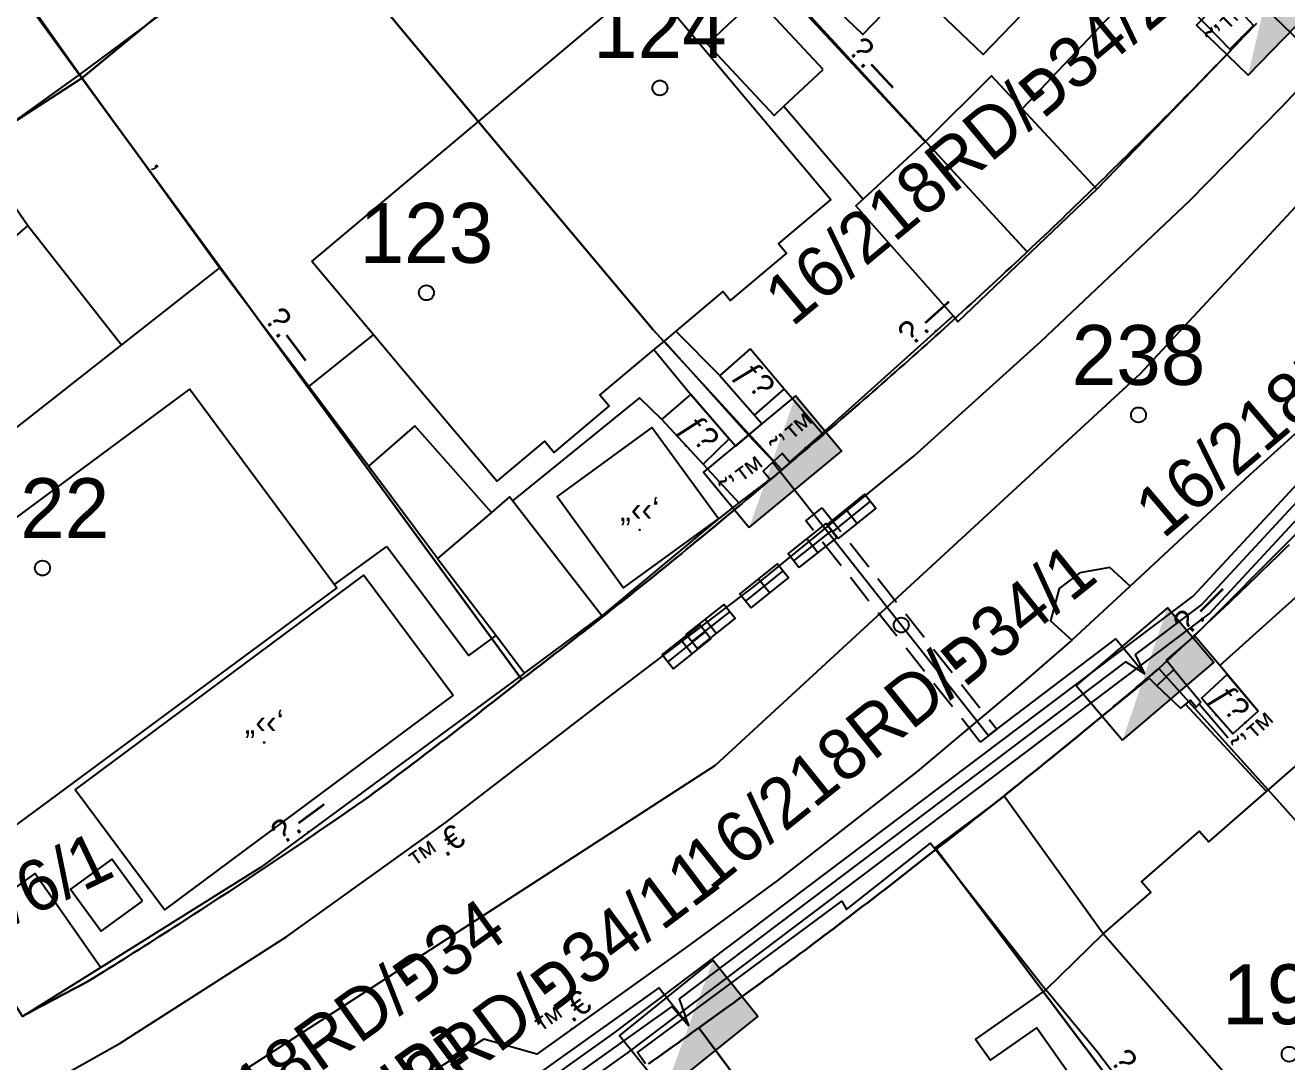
# Model space of a CAD drawing. Header units: metres. Extents: x 218299 to 220222, y 572714 to 574340.
# Drawn here: x 218957.87 to 218999.98, y 573447.91 to 573482.52 of the extents above; entities that cross this region are included whole.
import ezdxf
from ezdxf.enums import TextEntityAlignment as Align

# ---------------------------------------------------------------- set-up
doc = ezdxf.new("R2010")
doc.units = ezdxf.units.M
doc.header["$MEASUREMENT"] = 0
doc.linetypes.add('DASH15', pattern=[1.5, 1, -0.5])
for name, color, linetype in [('1602', 44, 'Continuous'), ('1603', 44, 'Continuous'), ('6091', 102, 'CABLEUNDEXIST03'), ('6151', 102, 'CABLEUNDEXIST03'), ('6261', 7, 'Continuous'), ('6701', 7, 'DASH15'), ('6910', 102, 'Continuous'), ('6916', 7, 'Continuous'), ('A_POINTS', 2, 'Continuous'), ('M2200', 253, 'Continuous'), ('M2207', 253, 'Continuous'), ('M2401', 7, 'Continuous'), ('M2404', 7, 'Continuous'), ('M2407', 253, 'Continuous'), ('M2408', 253, 'Continuous'), ('M2412', 253, 'Continuous'), ('M2420', 253, 'Continuous'), ('M2601', 253, 'Continuous'), ('M2602', 253, 'Continuous'), ('M2605', 253, 'Continuous'), ('M2612', 253, 'Continuous'), ('M4903', 253, 'Continuous')]:
    doc.layers.add(name, color=color, linetype=linetype)
doc.styles.add('HEBTXT', font='HEBTXT')
doc.styles.add('MAVAT_HEBTXT', font='HEBTXT')
doc.linetypes.add('CABLEUNDEXIST03', pattern='A,3.5,[222,elecad.shx,S=0.01,R=0,X=0,Y=0],1.5', length=5)

# ---------------------------------------------------------------- blocks, each defined once
blk = doc.blocks.new('6261')
blk.add_lwpolyline([(-2, -1.2), (2, -1.2), (2, 1.2), (-2, 1.2)], close=True)
at = {"color": 0}
blk.add_solid([(2, 1.2), (-2, -1.2), (2, -1.2)], dxfattribs=at)
at = {"color": 0, "style": 'HEBTXT'}
blk.add_attdef('PIL_NAME', (2.689, 2.418), '', height=1.7, dxfattribs=at)
at = {"style": 'HEBTXT'}
blk.add_attdef('CAMUT_MONIM', (2.489, 0.218), '', height=1.7, dxfattribs=at)
at = {"color": 0, "style": 'HEBTXT', "flags": 1}
for tag, p in [('TYPE', (2.585, -1.773)), ('MAP_TYPE', (2.689, -3.782))]:
    blk.add_attdef(tag, p, '', height=1.7, dxfattribs=at)
blk = doc.blocks.new('6910')
at = {"layer": 'A_POINTS'}
blk.add_circle((0, 0), 0.25, dxfattribs=at)
at = {"color": 0, "style": 'HEBTXT', "flags": 1}
blk.add_attdef('CODE', (-2.918, 6.399), '', height=1.7, dxfattribs=at)
at = {"color": 0, "style": 'HEBTXT'}
for tag, p in [('PATH', (0.169, 4.708)), ('HTCH', (0.169, 2.708))]:
    blk.add_attdef(tag, text='', height=1.7, dxfattribs=at).set_placement(p, align=Align.MIDDLE_CENTER)
blk = doc.blocks.new('6916')
at = {"layer": 'A_POINTS'}
blk.add_circle((0, 0), 0.25, dxfattribs=at)
at = {"color": 0, "style": 'HEBTXT'}
for tag, p in [('HTCH', (0.006, 3.527)), ('PIPE', (0.049, 1.33))]:
    blk.add_attdef(tag, text='', height=1.7, dxfattribs=at).set_placement(p, align=Align.MIDDLE_CENTER)
blk = doc.blocks.new('1603')
at = {"layer": 'A_POINTS'}
blk.add_circle((0, 0), 0.25, dxfattribs=at)
at = {"color": 0, "style": 'HEBTXT'}
blk.add_attdef('PARCEL_NUM', text='', height=2, dxfattribs=at).set_placement((0, 1), align=Align.CENTER)
at = {"color": 0, "style": 'HEBTXT', "flags": 1}
blk.add_attdef('LOT_NUM', text='', height=2, dxfattribs=at).set_placement((0, -2.5), align=Align.CENTER)
blk = doc.blocks.new('M2404')
blk.add_circle((0, 0), 0.025)
at = {"style": 'MAVAT_HEBTXT'}
blk.add_attdef('NAME', text='', height=0.8, dxfattribs=at).set_placement((0, 1.592), align=Align.MIDDLE)
blk = doc.blocks.new('M2601')
blk.add_circle((0, 0), 0.025)
at = {"style": 'MAVAT_HEBTXT'}
blk.add_attdef('NAME', text='', height=0.8, dxfattribs=at).set_placement((0, 1.592), align=Align.MIDDLE)
blk = doc.blocks.new('M2605')
blk.add_circle((0, 0), 0.025)
at = {"style": 'MAVAT_HEBTXT'}
blk.add_attdef('NAME', text='', height=0.8, dxfattribs=at).set_placement((0, 1.592), align=Align.MIDDLE)
blk = doc.blocks.new('M2612')
blk.add_circle((0, 0), 0.025)
at = {"style": 'MAVAT_HEBTXT'}
blk.add_attdef('NAME', text='', height=0.8, dxfattribs=at).set_placement((0, 1.592), align=Align.MIDDLE)
blk = doc.blocks.new('M2207')
blk.add_circle((0, 0), 0.025)
at = {"style": 'MAVAT_HEBTXT'}
blk.add_attdef('NAME', text='', height=0.8, dxfattribs=at).set_placement((0, 1.592), align=Align.MIDDLE)
blk = doc.blocks.new('M2412')
blk.add_circle((0, 0), 0.025)
at = {"style": 'MAVAT_HEBTXT'}
blk.add_attdef('NAME', text='', height=0.8, dxfattribs=at).set_placement((0, 1.592), align=Align.MIDDLE)
blk = doc.blocks.new('M4903')
blk.add_lwpolyline([(-1.602, -0.586), (1.602, -0.586), (1.602, 0.625), (-1.602, 0.625)], close=True)
for points in [[(-1.57, 0), (1.57, 0)], [(0, 0.625), (0, -0.586)]]:
    blk.add_lwpolyline(points)
at = {"style": 'MAVAT_HEBTXT', "flags": 1}
for tag, p in [('MARK', (0, 1.875)), ('IL', (0, -6.973))]:
    blk.add_attdef(tag, text='', height=0.8, dxfattribs=at).set_placement(p, align=Align.MIDDLE)
at = {"style": 'MAVAT_HEBTXT'}
for tag, p in [('HEIGHT', (0, -1.837)), ('NAME', (0, -4.405))]:
    blk.add_attdef(tag, text='', height=0.8, dxfattribs=at).set_placement(p, align=Align.MIDDLE)
blk = doc.blocks.new('111')
at = {"layer": 'M2200'}
for points in [[(218982.95, 573488.136, 574.08), (218987.9, 573493.309, 574.08), (218993.024, 573498.665, 574.08), (218999.936, 573492.052, 574.2), (218998.395, 573490.44, 573.96), (218998.711, 573490.138, 573.96), (218997.081, 573488.435, 573.96), (218996.778, 573488.725, 573.96), (218994.983, 573486.848, 573.96), (218993.137, 573484.919, 573.96), (218993.438, 573484.631, 573.96), (218991.732, 573482.848, 573.96), (218991.402, 573483.163, 573.96), (218989.851, 573481.542, 573.96), (218987.42, 573483.869, 575.28), (218985.832, 573482.209, 573.48), (218981.641, 573486.236, 573.36), (218983.307, 573487.794, 574.2)], [(218967.436, 573474.634, 572.4), (218978.079, 573483.584, 572.4), (218978.605, 573484.027, 572.4), (218984.767, 573476.7, 572.4), (218983.018, 573475.23, 572.4), (218983.287, 573474.91, 572.4), (218981.404, 573473.327, 572.4), (218981.153, 573473.626, 572.4), (218979.589, 573472.31, 572.4), (218979.193, 573471.977, 572.4), (218978.85, 573471.689, 572.4), (218977.054, 573470.179, 572.4), (218977.362, 573469.813, 572.4), (218975.512, 573468.258, 572.4), (218975.199, 573468.631, 572.4), (218973.609, 573467.293, 572.4), (218970.522, 573470.964, 572.4), (218969.494, 573472.186, 572.4), (218967.436, 573474.634, 572.4)], [(218951.072, 573461.279, 571.68), (218963.367, 573470.369, 571.68), (218968.19, 573463.846, 571.68), (218968.273, 573463.734, 571.68), (218968.273, 573463.734, 571.68), (218957.128, 573455.494, 571.68), (218954.69, 573458.792, 571.68), (218953.54, 573457.941, 571.68), (218953.54, 573457.941, 571.68), (218951.072, 573461.279, 571.68)], [(219005.712, 573449.753, 573.12), (219000.18, 573444.929, 572.64), (218993.859, 573452.178, 572.4), (218993.859, 573452.178, 572.4), (218995.444, 573453.56, 572.64), (218995.13, 573453.92, 572.64), (218997.068, 573455.61, 572.64), (218997.38, 573455.253, 572.64), (218999.302, 573456.929, 572.64), (219001.224, 573458.605, 572.64), (219000.852, 573459.032, 572.64), (219002.75, 573460.687, 572.64), (219003.088, 573460.298, 572.64), (219004.873, 573461.854, 572.64), (219010.842, 573455.009, 572.88), (219010.622, 573454.817, 573.12), (219014.342, 573450.552, 573.12), (219009.057, 573445.944, 573.12), (219009.044, 573445.932, 573.12)]]:
    blk.add_polyline3d(points, close=True, dxfattribs=at)
blk.add_polyline3d([(218978.576, 573447.842, 571.235), (218978.312, 573448.222, 571.2), (218985.133, 573453.267, 571.2), (218985.29, 573452.993, 571.2), (218988.088, 573455.212, 571.2), (218988.22, 573455.044, 571.208), (218991.942, 573450.315, 571.44), (218991.942, 573450.315, 571.44), (218989.597, 573448.669, 571.68), (218990.095, 573447.959, 571.92), (218991.644, 573449.046, 571.68), (218996.105, 573442.712, 571.44)], dxfattribs=at)
at = {"layer": 'M2207'}
for points in [[(218984.511, 573481.043, 572.16), (218982.289, 573483.428, 572.16), (218981.327, 573482.531, 572.16), (218980.644, 573481.895, 572.16), (218982.866, 573479.51, 572.16), (218983.197, 573479.818, 572.16), (218984.511, 573481.043, 572.16)], [(218978.788, 573469.092, 571.68), (218975.621, 573466.789, 571.68), (218977.843, 573463.733, 571.44), (218981.01, 573466.036, 571.44), (218981.01, 573466.036, 571.44), (218981.01, 573466.036, 571.44), (218978.788, 573469.092, 571.68)], [(218972.151, 573460.147, 571.44), (218962.515, 573452.985, 571.2), (218959.537, 573456.992, 571.2), (218969.173, 573464.154, 571.44), (218972.151, 573460.147, 571.44)], [(218961.778, 573453.27, 570.24), (218960.761, 573454.67, 570.24), (218959.383, 573453.669, 570.24), (218960.4, 573452.269, 570.24), (218961.778, 573453.27, 570.24)]]:
    blk.add_polyline3d(points, close=True, dxfattribs=at)
at = {"layer": 'M2401'}
for points in [[(219016.23, 573485.923, 571.294), (219012.803, 573481.797, 570.814), (219008.832, 573477.534, 570.574), (219006.563, 573475.153, 570.334), (219004.337, 573472.868, 570.094), (219001.628, 573470.113, 569.701), (218998.755, 573467.508, 569.494), (218994.755, 573463.79, 569.254), (218994.077, 573464.413, 569.215), (218993.074, 573464.235, 569.215), (218992.382, 573463.709, 569.21), (218992.093, 573462.634, 569.108), (218992.807, 573461.986, 569.108), (218991.208, 573460.596, 568.894), (218987.639, 573457.607, 568.414), (218982.977, 573453.96, 567.934), (218979.944, 573451.741, 567.454), (218974.942, 573448.167, 567.454), (218973.175, 573448.663, 567.454), (218969.119, 573446.08, 567.334)], [(218955.66, 573445.512, 567.214), (218961.036, 573448.525, 567.094), (218966.605, 573452.092, 567.214), (218971.921, 573455.908, 567.454), (218977.235, 573460.012, 567.814), (218982.218, 573463.794, 568.054), (218987.541, 573468.146, 568.774), (218991.778, 573471.962, 569.134), (218996.745, 573476.675, 569.614), (218999.794, 573479.775, 569.854), (219004.282, 573484.541, 570.454)]]:
    blk.add_polyline3d(points, dxfattribs=at)
at = {"layer": 'M2404'}
for points in [[(219016.23, 573485.923, 571.294), (219012.803, 573481.797, 570.814), (219008.832, 573477.534, 570.574), (219006.563, 573475.153, 570.334), (219004.337, 573472.868, 570.094), (219001.628, 573470.113, 569.701), (218998.755, 573467.508, 569.494), (218994.755, 573463.79, 569.254), (218994.077, 573464.413, 569.215), (218993.074, 573464.235, 569.215), (218992.382, 573463.709, 569.21), (218992.093, 573462.634, 569.108), (218992.807, 573461.986, 569.108), (218991.208, 573460.596, 568.894), (218987.639, 573457.607, 568.414), (218982.977, 573453.96, 567.934), (218979.944, 573451.741, 567.454), (218974.942, 573448.167, 567.454), (218973.175, 573448.663, 567.454), (218969.119, 573446.08, 567.334)], [(218955.66, 573445.512, 567.214), (218961.036, 573448.525, 567.094), (218966.605, 573452.092, 567.214), (218971.921, 573455.908, 567.454), (218977.235, 573460.012, 567.814), (218982.218, 573463.794, 568.054), (218987.541, 573468.146, 568.774), (218991.778, 573471.962, 569.134), (218996.745, 573476.675, 569.614), (218999.794, 573479.775, 569.854), (219004.282, 573484.541, 570.454)]]:
    blk.add_polyline3d(points, dxfattribs=at)
at = {"layer": 'M2407'}
for points in [[(218995.518, 573484.357, 571.38), (218991.146, 573479.736, 571.38)], [(218983.197, 573479.818, 569.805), (218985.841, 573476.715, 569.88)], [(218957.959, 573475.838, 569.76), (218961.085, 573471.852, 569.76)], [(218967.331, 573470.455, 569.73), (218969.494, 573472.186, 569.73)], [(218981.06, 573470.822, 569.58), (218979.589, 573472.31, 569.76)], [(218978.85, 573471.689, 569.805), (218980.093, 573470.192, 569.43)], [(218979.117, 573469.356, 569.73), (218978.371, 573470.085, 569.82), (218974.135, 573466.645, 569.73)], [(218973.431, 573466.252, 569.73), (218970.871, 573469.148, 569.82), (218969.326, 573467.793, 569.73)], [(218969.937, 573465.111, 568.5), (218972.682, 573461.476, 568.5), (218973.586, 573462.142, 568.5)], [(218997.749, 573461.137, 570.03), (219001.489, 573464.505, 570.03)], [(218955.855, 573452.489, 568.5), (218958.198, 573454.195, 568.5), (218960.394, 573451.062, 568.5)]]:
    blk.add_polyline3d(points, dxfattribs=at)
at = {"layer": 'M2408'}
for points in [[(218993.64, 573477.048, 569.355), (218989.003, 573472.613, 569.175), (218988.841, 573472.823, 569.175)], [(218994.755, 573463.79, 569.254), (218992.807, 573461.986, 569.108)], [(218974.54, 573460.886, 567.735), (218977.112, 573462.795, 567.735)], [(218996.907, 573462.129, 569.37), (218995.956, 573461.325, 569.19)], [(218990.548, 573456.778, 568.65), (218988.22, 573455.044, 568.47)]]:
    blk.add_polyline3d(points, dxfattribs=at)
at = {"layer": 'M2412'}
for points in [[(218982.073, 573471.711, 569.58), (218981.06, 573470.822, 569.58), (218981.06, 573470.822, 569.58), (218982.219, 573469.502, 568.68), (218982.219, 573469.502, 568.68), (218983.206, 573470.375, 568.68)], [(218979.117, 573469.356, 569.43), (218980.093, 573470.192, 569.43), (218980.093, 573470.192, 569.43), (218981.373, 573468.711, 568.68), (218981.373, 573468.711, 568.68), (218980.497, 573467.863, 568.68)], [(218999.027, 573459.615, 570.03), (218998.181, 573458.856, 570.03), (218998.181, 573458.856, 570.03), (218997.136, 573460.051, 569.355), (218997.999, 573460.842, 569.355)]]:
    blk.add_polyline3d(points, close=True, dxfattribs=at)
at = {"layer": 'M2420', "linetype": 'Continuous', "lineweight": -3}
blk.add_lwpolyline([(218778.789, 573430.643), (218823.5, 573420), (218850.7, 573416.62), (218872.91, 573416.69), (218902.91, 573421.31), (218924.8, 573428), (218952.3, 573439.38), (218956.3, 573441.88), (218980.91, 573457.81), (218995.09, 573470.88), (219024.2, 573502.19), (219042.09, 573537.19), (219043.91, 573540.62), (219049.7, 573557.12), (219054.59, 573574.81), (219057.41, 573589.69), (219057.5, 573620.62), (219058, 573628.19), (219058.7, 573640.38), (219046.5, 573689.62), (219028.09, 573726.31)], dxfattribs=at)
at = {"layer": 'M2601'}
for points in [[(218964.358, 573474.421, 571.23), (218959.682, 573480.872, 571.23)], [(218979.193, 573471.977, 570.705), (218982.01, 573468.837, 570.33), (218982.849, 573467.955, 570.33)], [(218968.19, 573463.846, 570.93), (218969.937, 573465.111, 570.93), (218969.937, 573465.111, 570.93), (218969.937, 573465.111, 570.93)], [(218999.302, 573456.929, 571.83), (218996.597, 573459.85, 571.38)]]:
    blk.add_polyline3d(points, dxfattribs=at)
at = {"layer": 'M2602'}
for points in [[(218999.562, 573483.152, 571.68), (218999.232, 573483.47, 571.68), (218998.612, 573482.857, 571.68), (218998.58, 573482.826, 571.68), (218998.873, 573482.51, 571.68)], [(218981.06, 573470.822, 570.105), (218982.219, 573469.502, 569.805), (218982.455, 573469.218, 569.805), (218982.01, 573468.837, 569.805), (218981.58, 573468.469, 569.805), (218981.373, 573468.711, 569.805), (218980.093, 573470.192, 570.03)], [(218983.378, 573467.932, 569.955), (218983.132, 573468.223, 569.955), (218982.849, 573467.955, 569.955), (218982.508, 573467.631, 569.955), (218982.737, 573467.36, 569.955)], [(218995.392, 573460.714, 570.255), (218995.65, 573460.462, 570.255), (218996.213, 573461.003, 570.255), (218995.956, 573461.325, 570.255), (218995.956, 573461.325, 570.255)], [(218996.213, 573461.003, 570.255), (218997.119, 573459.916, 570.255), (218997.06, 573459.857, 570.255), (218996.957, 573459.753, 570.255), (218996.763, 573459.984, 570.255), (218996.597, 573459.85, 570.255), (218996.597, 573459.85, 570.255), (218996.432, 573459.716, 570.255), (218995.65, 573460.462, 570.255)], [(218997.06, 573459.857, 570.255), (218998.026, 573458.722, 570.255)]]:
    blk.add_polyline3d(points, dxfattribs=at)
at = {"layer": 'M2605'}
for points in [[(218975.027, 573493.794, 573.48), (218975.027, 573493.794, 573.48), (218974.387, 573493.233, 573.48), (218968.346, 573487.926, 573.48), (218968.209, 573487.808, 573.476), (218962.788, 573483.182, 573.33), (218959.682, 573480.872, 573.33), (218959.682, 573480.872, 573.33), (218959.682, 573480.872, 573.33), (218956.305, 573485.641, 573.484), (218953.111, 573490.152, 573.63)], [(218995.498, 573484.378, 571.38), (218995.498, 573484.378, 571.38), (218995.518, 573484.357, 571.38), (218996.856, 573482.986, 571.38), (218998.083, 573481.729, 571.38), (218998.123, 573481.688, 571.38), (218993.64, 573477.048, 571.38), (218993.64, 573477.048, 571.38), (218991.146, 573479.736, 571.38), (218990.127, 573480.833, 571.38), (218987.916, 573478.634, 571.38), (218987.916, 573478.634, 571.38), (218979.136, 573488.065, 571.23), (218974.387, 573493.233, 571.53)], [(218959.682, 573480.872, 572.13), (218956.199, 573478.384, 572.13), (218956.199, 573478.384, 572.13), (218955.939, 573478.783, 572.143), (218953.103, 573483.12, 572.28), (218953.089, 573483.142, 572.28), (218953.03, 573483.231, 572.28), (218952.146, 573484.594, 572.28), (218951.455, 573485.659, 572.28), (218951.455, 573485.659, 572.28)], [(218956.199, 573478.384, 570.93), (218957.959, 573475.838, 570.93), (218957.959, 573475.838, 570.93), (218957.959, 573475.838, 570.93), (218954.673, 573472.989, 570.93), (218953.81, 573473.357, 570.93), (218953.81, 573473.357, 570.93), (218954.275, 573474.656, 570.93), (218954.298, 573474.722, 570.93), (218954.298, 573474.722, 570.93)], [(218987.916, 573478.634, 569.88), (218985.841, 573476.715, 569.88), (218985.597, 573476.489, 569.88), (218988.841, 573472.823, 569.73), (218988.841, 573472.823, 569.73), (218988.841, 573472.823, 569.73), (218984.469, 573468.886, 569.73), (218984.469, 573468.886, 569.73), (218983.206, 573470.375, 569.73), (218982.073, 573471.711, 569.73), (218982.073, 573471.711, 569.73)], [(218981.01, 573466.036, 569.73), (218977.112, 573462.795, 569.73), (218977.112, 573462.795, 569.73), (218974.135, 573466.645, 569.73), (218974.039, 573466.769, 569.73), (218973.431, 573466.252, 569.73), (218971.629, 573464.719, 569.73), (218971.629, 573464.719, 569.73), (218969.326, 573467.793, 569.73), (218967.331, 573470.455, 569.73), (218964.358, 573474.421, 569.73), (218964.358, 573474.421, 569.73), (218961.085, 573471.852, 569.82), (218953.484, 573465.884, 570.03), (218950.954, 573467.102, 570.03), (218950.954, 573467.102, 570.03), (218950.954, 573467.102, 570.03), (218951.035, 573467.269, 570.03), (218951.816, 573468.887, 570.03), (218951.954, 573469.173, 570.03), (218951.954, 573469.173, 570.03)], [(218979.117, 573469.356, 569.73), (218979.117, 573469.356, 569.73), (218980.497, 573467.863, 569.73), (218981.689, 573466.573, 569.73), (218981.689, 573466.573, 569.73), (218981.01, 573466.036, 569.73)], [(218999.027, 573459.615, 570.03), (218999.027, 573459.615, 570.03), (218997.985, 573460.859, 570.03), (218997.749, 573461.137, 570.03), (218996.907, 573462.129, 570.03), (218996.907, 573462.129, 570.03), (219000.353, 573465.594, 570.03)], [(218971.629, 573464.719, 568.53), (218973.085, 573462.803, 568.53), (218973.586, 573462.142, 568.53), (218974.54, 573460.886, 568.53), (218974.54, 573460.886, 568.53), (218965.72, 573454.398, 568.53), (218960.394, 573451.062, 568.429), (218957.775, 573449.421, 568.38), (218957.775, 573449.421, 568.38), (218956.61, 573451.321, 568.38), (218956.514, 573451.479, 568.38), (218956.514, 573451.479, 568.38)], [(219019.831, 573449.938, 569.73), (219014.042, 573444.445, 569.73), (219007.687, 573438.667, 569.73), (219003.56, 573435.308, 569.73), (219003.56, 573435.308, 569.73), (218994.977, 573446.506, 569.86), (218994.536, 573447.082, 569.867), (218993.649, 573448.239, 569.88), (218991.942, 573450.315, 569.88), (218993.859, 573452.178, 569.88), (218990.548, 573456.778, 569.88), (218990.548, 573456.778, 569.88), (218995.392, 573460.714, 569.88), (218995.392, 573460.714, 569.88)]]:
    blk.add_polyline3d(points, dxfattribs=at)
at = {"layer": 'M2612'}
for points in [[(218998.873, 573482.51, 571.68), (218998.083, 573481.729, 571.68)], [(218984.469, 573468.886, 570.03), (218983.378, 573467.932, 570.03), (218983.378, 573467.932, 570.03)], [(218982.737, 573467.36, 570.03), (218982.737, 573467.36, 570.03), (218981.689, 573466.573, 570.03)], [(218999.027, 573459.615, 571.155), (218998.181, 573458.856, 571.155)]]:
    blk.add_polyline3d(points, dxfattribs=at)
at = {"layer": 'M2207'}
ref = blk.add_blockref('M2207', (218978.382, 573465.671), dxfattribs=dict(at, xscale=0.5, yscale=0.5, zscale=0.5))
ref.add_attrib('NAME', '„‹‹‘', dxfattribs={"layer": '0', "height": 0.8, "style": 'MAVAT_HEBTXT'}).set_placement((218978.382, 573466.296), align=Align.MIDDLE)
ref = blk.add_blockref('M2207', (218965.844, 573458.57), dxfattribs=dict(at, xscale=0.5, yscale=0.5, zscale=0.5))
ref.add_attrib('NAME', '„‹‹‘', dxfattribs={"layer": '0', "height": 0.8, "style": 'MAVAT_HEBTXT'}).set_placement((218965.844, 573459.195), align=Align.MIDDLE)
at = {"layer": 'M2404'}
ref = blk.add_blockref('M2404', (218971.271, 573455.441), dxfattribs=dict(at, xscale=0.5, yscale=0.5, zscale=0.5))
ref.add_attrib('NAME', '™.€', dxfattribs={"layer": '0', "height": 0.8, "rotation": 35.5454, "style": 'MAVAT_HEBTXT'}).set_placement((218971.591, 573454.994), align=Align.MIDDLE)
ref = blk.add_blockref('M2404', (218976.126, 573449.013), dxfattribs=dict(at, xscale=0.5, yscale=0.5, zscale=0.5))
ref.add_attrib('NAME', '™.€', dxfattribs={"layer": '0', "height": 0.8, "rotation": 35.5454, "style": 'MAVAT_HEBTXT'}).set_placement((218975.806, 573449.461), align=Align.MIDDLE)
at = {"layer": 'M2412'}
ref = blk.add_blockref('M2412', (218982.209, 573469.513), dxfattribs=dict(at, xscale=0.5, yscale=0.5, zscale=0.5))
ref.add_attrib('NAME', 'ƒ\x8e', dxfattribs={"layer": '0', "height": 0.8, "rotation": 311.2749, "style": 'MAVAT_HEBTXT'}).set_placement((218982.183, 573470.636), align=Align.MIDDLE)
ref = blk.add_blockref('M2412', (218979.924, 573468.483), dxfattribs=dict(at, xscale=0.5, yscale=0.5, zscale=0.5))
ref.add_attrib('NAME', 'ƒ\x8e', dxfattribs={"layer": '0', "height": 0.8, "rotation": 312.7537, "style": 'MAVAT_HEBTXT'}).set_placement((218980.327, 573468.857), align=Align.MIDDLE)
ref = blk.add_blockref('M2412', (218997.631, 573459.485), dxfattribs=dict(at, xscale=0.5, yscale=0.5, zscale=0.5))
ref.add_attrib('NAME', 'ƒ\x8e', dxfattribs={"layer": '0', "height": 0.8, "rotation": 311.2027, "style": 'MAVAT_HEBTXT'}).set_placement((218998.045, 573459.847), align=Align.MIDDLE)
at = {"layer": 'M2601'}
ref = blk.add_blockref('M2601', (218962.02, 573477.647), dxfattribs=dict(at, xscale=0.5, yscale=0.5, zscale=0.5))
ref.add_attrib('NAME', '‚', dxfattribs={"layer": '0', "height": 0.8, "rotation": 305.9361, "style": 'MAVAT_HEBTXT'}).set_placement((218962.465, 573477.969), align=Align.MIDDLE)
at = {"layer": 'M2605'}
ref = blk.add_blockref('M2605', (218985.85, 573480.853), dxfattribs=dict(at, xscale=0.5, yscale=0.5, zscale=0.5))
ref.add_attrib('NAME', '\x9a.—', dxfattribs={"layer": '0', "height": 0.8, "rotation": 312.9544, "style": 'MAVAT_HEBTXT'}).set_placement((218986.252, 573481.228), align=Align.MIDDLE)
ref = blk.add_blockref('M2605', (218988.272, 573472.311), dxfattribs=dict(at, xscale=0.5, yscale=0.5, zscale=0.5))
ref.add_attrib('NAME', '\x9a.—', dxfattribs={"layer": '0', "height": 0.8, "rotation": 42.0048, "style": 'MAVAT_HEBTXT'}).set_placement((218987.903, 573472.719), align=Align.MIDDLE)
ref = blk.add_blockref('M2605', (218966.29, 573471.843), dxfattribs=dict(at, xscale=0.5, yscale=0.5, zscale=0.5))
ref.add_attrib('NAME', '\x9a.—', dxfattribs={"layer": '0', "height": 0.8, "rotation": 306.8505, "style": 'MAVAT_HEBTXT'}).set_placement((218966.731, 573472.173), align=Align.MIDDLE)
ref = blk.add_blockref('M2605', (218997.47, 573462.696), dxfattribs=dict(at, xscale=0.5, yscale=0.5, zscale=0.5))
ref.add_attrib('NAME', '\x9a.—', dxfattribs={"layer": '0', "height": 0.8, "rotation": 45.155, "style": 'MAVAT_HEBTXT'}).set_placement((218997.08, 573463.084), align=Align.MIDDLE)
ref = blk.add_blockref('M2605', (218967.32, 573455.575), dxfattribs=dict(at, xscale=0.5, yscale=0.5, zscale=0.5))
ref.add_attrib('NAME', '\x9a.—', dxfattribs={"layer": '0', "height": 0.8, "rotation": 36.3389, "style": 'MAVAT_HEBTXT'}).set_placement((218966.994, 573456.018), align=Align.MIDDLE)
ref = blk.add_blockref('M2605', (218994.536, 573447.082), dxfattribs=dict(at, xscale=0.5, yscale=0.5, zscale=0.5))
ref.add_attrib('NAME', '\x9a.—', dxfattribs={"layer": '0', "height": 0.8, "rotation": 307.4694, "style": 'MAVAT_HEBTXT'}).set_placement((218994.972, 573447.416), align=Align.MIDDLE)
at = {"layer": 'M2612'}
ref = blk.add_blockref('M2612', (218998.478, 573482.12), dxfattribs=dict(at, xscale=0.5, yscale=0.5, zscale=0.5))
ref.add_attrib('NAME', '˜’™', dxfattribs={"layer": '0', "height": 0.8, "rotation": 44.691, "style": 'MAVAT_HEBTXT'}).set_placement((218998.091, 573482.511), align=Align.MIDDLE)
ref = blk.add_blockref('M2612', (218983.923, 573468.409), dxfattribs=dict(at, xscale=0.5, yscale=0.5, zscale=0.5))
ref.add_attrib('NAME', '˜’™', dxfattribs={"layer": '0', "height": 0.8, "rotation": 41.1494, "style": 'MAVAT_HEBTXT'}).set_placement((218983.561, 573468.823), align=Align.MIDDLE)
ref = blk.add_blockref('M2612', (218982.213, 573466.967), dxfattribs=dict(at, xscale=0.5, yscale=0.5, zscale=0.5))
ref.add_attrib('NAME', '˜’™', dxfattribs={"layer": '0', "height": 0.8, "rotation": 36.8973, "style": 'MAVAT_HEBTXT'}).set_placement((218981.883, 573467.407), align=Align.MIDDLE)
ref = blk.add_blockref('M2612', (218998.604, 573459.236), dxfattribs=dict(at, xscale=0.5, yscale=0.5, zscale=0.5))
ref.add_attrib('NAME', '˜’™', dxfattribs={"layer": '0', "height": 0.8, "rotation": 41.8926, "style": 'MAVAT_HEBTXT'}).set_placement((218998.972, 573458.826), align=Align.MIDDLE)
at = {"layer": 'M4903'}
for p, xscale, yscale, zscale, rotation in [((218985.454, 573466.114, 568.38), 0.5, 0.5, 0.5, 38.94449430278898), ((218984.156, 573465.137, 568.2), 0.4999999999999998, 0.4999999999999998, 0.4999999999999998, 38.24706962175303), ((218982.544, 573463.797, 568.11), 0.5, 0.5, 0.5, 38.71290180870857), ((218980.759, 573462.439, 568.02), 0.5, 0.5, 0.5, 38.34926039335054), ((218979.952, 573461.762, 567.93), 0.4999999999999998, 0.4999999999999998, 0.4999999999999998, 38.5225710181524)]:
    blk.add_blockref('M4903', p, dxfattribs=dict(at, xscale=xscale, yscale=yscale, zscale=zscale, rotation=rotation))

msp = doc.modelspace()

# ---------------------------------------------------------------- linework, layer by layer
at = {"layer": '1602'}
for points in [[(218944.96, 573501.11), (218959.76, 573480.75), (218943.388, 573470.151), (218940.73, 573468.76), (218936.27, 573466.43), (218925, 573488.63)], [(218966.89, 573486.64), (218959.76, 573480.75), (218944.96, 573501.11)], [(218974.48, 573493.27), (218991.32, 573474.96), (218991.058, 573474.7141), (218990.912, 573474.5775), (218990.7658, 573474.441), (218990.6195, 573474.3046), (218990.4731, 573474.1684), (218990.3265, 573474.0323), (218990.1798, 573473.8964), (218990.0329, 573473.7607), (218989.8859, 573473.6251), (218989.7388, 573473.4896), (218989.5915, 573473.3543), (218989.4441, 573473.2191), (218989.2965, 573473.0841), (218989.1488, 573472.9493), (218989.001, 573472.8145), (218988.853, 573472.68), (218988.7049, 573472.5456), (218988.5567, 573472.4113), (218988.4083, 573472.2772), (218988.2598, 573472.1433), (218988.1111, 573472.0095), (218987.9623, 573471.8758), (218987.8134, 573471.7423), (218987.6643, 573471.609), (218987.5152, 573471.4758), (218987.3658, 573471.3427), (218987.2164, 573471.2099), (218987.0667, 573471.0771), (218986.917, 573470.9445), (218986.7671, 573470.8121), (218986.6171, 573470.6798), (218986.467, 573470.5477), (218986.3167, 573470.4157), (218986.1663, 573470.2839), (218986.0157, 573470.1523), (218985.8651, 573470.0207), (218985.7142, 573469.8894), (218985.5633, 573469.7582), (218985.4122, 573469.6271), (218985.261, 573469.4962), (218985.1096, 573469.3655), (218984.9582, 573469.2349), (218984.8065, 573469.1045), (218984.6548, 573468.9742), (218984.5029, 573468.8441), (218984.3509, 573468.7141), (218984.1987, 573468.5843), (218984.0465, 573468.4547), (218983.894, 573468.3252), (218983.7415, 573468.1958), (218983.5888, 573468.0666), (218983.436, 573467.9376), (218983.2831, 573467.8087), (218983.13, 573467.68), (218978.83, 573472.35), (218973.3, 573478.94), (218966.89, 573486.64)], [(218998.9691, 573482.5824), (218998.8313, 573482.4375), (218998.6934, 573482.2927), (218998.5553, 573482.148), (218998.417, 573482.0035), (218998.2786, 573481.8591), (218998.1401, 573481.7148), (218998.0014, 573481.5707), (218997.8626, 573481.4268), (218997.7236, 573481.2829), (218997.5845, 573481.1393), (218997.4452, 573480.9957), (218997.3058, 573480.8523), (218997.1662, 573480.7091), (218997.0265, 573480.566), (218996.8867, 573480.423), (218996.7467, 573480.2802), (218996.6065, 573480.1375), (218996.4662, 573479.9949), (218996.3258, 573479.8525), (218996.1852, 573479.7103), (218996.0445, 573479.5682), (218995.9036, 573479.4262), (218995.7626, 573479.2844), (218995.6214, 573479.1427), (218995.4801, 573479.0012), (218995.3387, 573478.8598), (218995.1971, 573478.7185), (218995.0553, 573478.5774), (218994.9134, 573478.4365), (218994.7714, 573478.2957), (218994.6292, 573478.155), (218994.4869, 573478.0145), (218994.3445, 573477.8741), (218994.2019, 573477.7339), (218994.0591, 573477.5938), (218993.9162, 573477.4538), (218993.7732, 573477.314), (218993.63, 573477.1744), (218993.4867, 573477.0349), (218993.3433, 573476.8955), (218993.1997, 573476.7563), (218993.0559, 573476.6173), (218992.912, 573476.4784), (218992.768, 573476.3396), (218992.6238, 573476.201), (218992.4795, 573476.0625), (218992.3351, 573475.9242), (218992.1905, 573475.786), (218992.0458, 573475.6479), (218991.9009, 573475.5101), (218991.7559, 573475.3723), (218991.6107, 573475.2347), (218991.4654, 573475.0973), (218991.32, 573474.96), (218974.48, 573493.27)], [(218957.8277, 573449.4667), (218958.005, 573449.5592), (218958.1822, 573449.6519), (218958.3594, 573449.7448), (218958.5364, 573449.8378), (218958.7133, 573449.9311), (218958.8902, 573450.0245), (218959.0669, 573450.1181), (218959.2436, 573450.2119), (218959.4201, 573450.3058), (218959.5966, 573450.4), (218959.7729, 573450.4943), (218959.97, 573450.6), (218960.1401, 573450.7052), (218960.3101, 573450.8105), (218960.48, 573450.916), (218960.6498, 573451.0217), (218960.8195, 573451.1276), (218960.9891, 573451.2336), (218961.1586, 573451.3398), (218961.3279, 573451.4462), (218961.4972, 573451.5527), (218961.6663, 573451.6595), (218961.8354, 573451.7664), (218962.0043, 573451.8734), (218962.1731, 573451.9807), (218962.3418, 573452.0881), (218962.5104, 573452.1957), (218962.6789, 573452.3034), (218962.8473, 573452.4114), (218963.0155, 573452.5195), (218963.1837, 573452.6277), (218963.3517, 573452.7362), (218963.5197, 573452.8448), (218963.6875, 573452.9536), (218963.8552, 573453.0625), (218964.0228, 573453.1717), (218964.1903, 573453.281), (218964.3577, 573453.3904), (218964.525, 573453.5001), (218964.6921, 573453.6099), (218964.8592, 573453.7199), (218965.0261, 573453.83), (218965.1929, 573453.9403), (218965.3596, 573454.0508), (218965.5262, 573454.1615), (218965.6927, 573454.2723), (218965.8591, 573454.3833), (218966.0253, 573454.4945), (218966.1915, 573454.6059), (218966.3575, 573454.7174), (218966.5234, 573454.8291), (218966.6892, 573454.9409), (218966.8549, 573455.0529), (218967.0205, 573455.1651), (218967.1859, 573455.2775), (218967.3513, 573455.39), (218967.5165, 573455.5027), (218967.6816, 573455.6156), (218967.8466, 573455.7286), (218968.0115, 573455.8418), (218968.1762, 573455.9552), (218968.3409, 573456.0687), (218968.5054, 573456.1824), (218968.6698, 573456.2963), (218968.8341, 573456.4103), (218968.9983, 573456.5245), (218969.1624, 573456.6389), (218969.35, 573456.77), (218969.5105, 573456.8893), (218969.6709, 573457.0088), (218969.8312, 573457.1284), (218969.9913, 573457.2482), (218970.1514, 573457.3682), (218970.3113, 573457.4883), (218970.4711, 573457.6086), (218970.6307, 573457.729), (218970.7903, 573457.8496), (218970.9497, 573457.9704), (218971.109, 573458.0913), (218971.2681, 573458.2124), (218971.4272, 573458.3337), (218971.5861, 573458.4551), (218971.7449, 573458.5767), (218971.9036, 573458.6985), (218972.0621, 573458.8204), (218972.2206, 573458.9424), (218972.3789, 573459.0647), (218972.537, 573459.1871), (218972.6951, 573459.3096), (218972.853, 573459.4323), (218973.0108, 573459.5552), (218973.1685, 573459.6783), (218973.326, 573459.8015), (218973.4835, 573459.9248), (218973.6408, 573460.0483), (218973.7979, 573460.172), (218973.955, 573460.2959), (218974.1119, 573460.4199), (218974.2687, 573460.544), (218974.44, 573460.68), (218974.5992, 573460.8011), (218974.7583, 573460.9223), (218974.9172, 573461.0437), (218975.0761, 573461.1652), (218975.2348, 573461.2869), (218975.3933, 573461.4088), (218975.5518, 573461.5308), (218975.7101, 573461.653), (218975.8683, 573461.7754), (218976.0264, 573461.8979), (218976.1844, 573462.0206), (218976.3422, 573462.1434), (218976.4999, 573462.2664), (218976.6575, 573462.3896), (218976.8149, 573462.5129), (218976.9723, 573462.6364), (218977.1295, 573462.76), (218977.2865, 573462.8838), (218977.4435, 573463.0078), (218977.6003, 573463.1319), (218977.757, 573463.2562), (218977.9136, 573463.3806), (218978.07, 573463.5052), (218978.2263, 573463.63), (218978.3825, 573463.7549), (218978.5386, 573463.88), (218978.6945, 573464.0052), (218978.8503, 573464.1306), (218979.006, 573464.2562), (218979.1616, 573464.3819), (218979.317, 573464.5078), (218979.4723, 573464.6338), (218979.6274, 573464.76), (218979.7825, 573464.8864), (218979.9374, 573465.0129), (218980.0921, 573465.1395), (218980.2468, 573465.2664), (218980.4013, 573465.3933), (218980.5557, 573465.5205), (218980.7099, 573465.6478), (218980.8641, 573465.7752), (218981.0181, 573465.9028), (218981.1719, 573466.0306), (218981.3257, 573466.1585), (218981.4793, 573466.2866), (218981.6328, 573466.4149), (218981.7861, 573466.5433), (218981.9393, 573466.6718), (218982.0924, 573466.8005), (218982.2453, 573466.9294), (218982.3982, 573467.0584), (218982.5509, 573467.1876), (218982.7034, 573467.3169), (218982.8558, 573467.4464), (218983.13, 573467.68), (218983.2831, 573467.8087), (218983.436, 573467.9376), (218983.5888, 573468.0666), (218983.7415, 573468.1958), (218983.894, 573468.3252), (218984.0465, 573468.4547), (218984.1987, 573468.5843), (218984.3509, 573468.7141), (218984.5029, 573468.8441), (218984.6548, 573468.9742), (218984.8065, 573469.1045), (218984.9582, 573469.2349), (218985.1096, 573469.3655), (218985.261, 573469.4962), (218985.4122, 573469.6271), (218985.5633, 573469.7582), (218985.7142, 573469.8894), (218985.8651, 573470.0207), (218986.0157, 573470.1523), (218986.1663, 573470.2839), (218986.3167, 573470.4157), (218986.467, 573470.5477), (218986.6171, 573470.6798), (218986.7671, 573470.8121), (218986.917, 573470.9445), (218987.0667, 573471.0771), (218987.2164, 573471.2099), (218987.3658, 573471.3427), (218987.5152, 573471.4758), (218987.6643, 573471.609), (218987.8134, 573471.7423), (218987.9623, 573471.8758), (218988.1111, 573472.0095), (218988.2598, 573472.1433), (218988.4083, 573472.2772), (218988.5567, 573472.4113), (218988.7049, 573472.5456), (218988.853, 573472.68), (218989.001, 573472.8145), (218989.1488, 573472.9493), (218989.2965, 573473.0841), (218989.4441, 573473.2191), (218989.5915, 573473.3543), (218989.7388, 573473.4896), (218989.8859, 573473.6251), (218990.0329, 573473.7607), (218990.1798, 573473.8964), (218990.3265, 573474.0323), (218990.4731, 573474.1684), (218990.6195, 573474.3046), (218990.7658, 573474.441), (218990.912, 573474.5775), (218991.058, 573474.7141), (218991.32, 573474.96), (218991.4654, 573475.0973), (218991.6107, 573475.2347), (218991.7559, 573475.3723), (218991.9009, 573475.5101), (218992.0458, 573475.6479), (218992.1905, 573475.786), (218992.3351, 573475.9242), (218992.4795, 573476.0625), (218992.6238, 573476.201), (218992.768, 573476.3396), (218992.912, 573476.4784), (218993.0559, 573476.6173), (218993.1997, 573476.7563), (218993.3433, 573476.8955), (218993.4867, 573477.0349), (218993.63, 573477.1744), (218993.7732, 573477.314), (218993.9162, 573477.4538), (218994.0591, 573477.5938), (218994.2019, 573477.7339), (218994.3445, 573477.8741), (218994.4869, 573478.0145), (218994.6292, 573478.155), (218994.7714, 573478.2957), (218994.9134, 573478.4365), (218995.0553, 573478.5774), (218995.1971, 573478.7185), (218995.3387, 573478.8598), (218995.4801, 573479.0012), (218995.6214, 573479.1427), (218995.7626, 573479.2844), (218995.9036, 573479.4262), (218996.0445, 573479.5682), (218996.1852, 573479.7103), (218996.3258, 573479.8525), (218996.4662, 573479.9949), (218996.6065, 573480.1375), (218996.7467, 573480.2802), (218996.8867, 573480.423), (218997.0265, 573480.566), (218997.1662, 573480.7091), (218997.3058, 573480.8523), (218997.4452, 573480.9957), (218997.5845, 573481.1393), (218997.7236, 573481.2829), (218997.8626, 573481.4268), (218998.0014, 573481.5707), (218998.1401, 573481.7148), (218998.2786, 573481.8591), (218998.417, 573482.0035), (218998.5553, 573482.148), (218998.6934, 573482.2927), (218998.8313, 573482.4375), (218998.9691, 573482.5824)], [(218943.388, 573470.151), (218959.76, 573480.75), (218974.44, 573460.68), (218974.2687, 573460.544), (218974.1119, 573460.4199), (218973.955, 573460.2959), (218973.7979, 573460.172), (218973.6408, 573460.0483), (218973.4835, 573459.9248), (218973.326, 573459.8015), (218973.1685, 573459.6783), (218973.0108, 573459.5552), (218972.853, 573459.4323), (218972.6951, 573459.3096), (218972.537, 573459.1871), (218972.3789, 573459.0647), (218972.2206, 573458.9424), (218972.0621, 573458.8204), (218971.9036, 573458.6985), (218971.7449, 573458.5767), (218971.5861, 573458.4551), (218971.4272, 573458.3337), (218971.2681, 573458.2124), (218971.109, 573458.0913), (218970.9497, 573457.9704), (218970.7903, 573457.8496), (218970.6307, 573457.729), (218970.4711, 573457.6086), (218970.3113, 573457.4883), (218970.1514, 573457.3682), (218969.9913, 573457.2482), (218969.8312, 573457.1284), (218969.6709, 573457.0088), (218969.5105, 573456.8893), (218969.35, 573456.77), (218969.1624, 573456.6389), (218968.9983, 573456.5245), (218968.8341, 573456.4103), (218968.6698, 573456.2963), (218968.5054, 573456.1824), (218968.3409, 573456.0687), (218968.1762, 573455.9552), (218968.0115, 573455.8418), (218967.8466, 573455.7286), (218967.6816, 573455.6156), (218967.5165, 573455.5027), (218967.3513, 573455.39), (218967.1859, 573455.2775), (218967.0205, 573455.1651), (218966.8549, 573455.0529), (218966.6892, 573454.9409), (218966.5234, 573454.8291), (218966.3575, 573454.7174), (218966.1915, 573454.6059), (218966.0253, 573454.4945), (218965.8591, 573454.3833), (218965.6927, 573454.2723), (218965.5262, 573454.1615), (218965.3596, 573454.0508), (218965.1929, 573453.9403), (218965.0261, 573453.83), (218964.8592, 573453.7199), (218964.6921, 573453.6099), (218964.525, 573453.5001), (218964.3577, 573453.3904), (218964.1903, 573453.281), (218964.0228, 573453.1717), (218963.8552, 573453.0625), (218963.6875, 573452.9536), (218963.5197, 573452.8448), (218963.3517, 573452.7362), (218963.1837, 573452.6277), (218963.0155, 573452.5195), (218962.8473, 573452.4114), (218962.6789, 573452.3034), (218962.5104, 573452.1957), (218962.3418, 573452.0881), (218962.1731, 573451.9807), (218962.0043, 573451.8734), (218961.8354, 573451.7664), (218961.6663, 573451.6595), (218961.4972, 573451.5527), (218961.3279, 573451.4462), (218961.1586, 573451.3398), (218960.9891, 573451.2336), (218960.8195, 573451.1276), (218960.6498, 573451.0217), (218960.48, 573450.916), (218960.3101, 573450.8105), (218960.1401, 573450.7052), (218959.97, 573450.6), (218959.7729, 573450.4943), (218959.5966, 573450.4), (218959.4201, 573450.3058), (218959.2436, 573450.2119), (218959.0669, 573450.1181), (218958.8902, 573450.0245), (218958.7133, 573449.9311), (218958.5364, 573449.8378), (218958.3594, 573449.7448), (218958.1822, 573449.6519), (218958.005, 573449.5592), (218957.8277, 573449.4667)], [(219000.0602, 573465.172), (218999.9171, 573465.0323), (218999.7739, 573464.8927), (218999.6305, 573464.7532), (218999.487, 573464.6139), (218999.3434, 573464.4747), (218999.1997, 573464.3356), (218999.0558, 573464.1967), (218998.9118, 573464.058), (218998.7676, 573463.9193), (218998.6233, 573463.7808), (218998.4789, 573463.6425), (218998.3344, 573463.5042), (218998.1897, 573463.3661), (218998.0449, 573463.2282), (218997.8999, 573463.0904), (218997.7548, 573462.9527), (218997.6096, 573462.8152), (218997.4643, 573462.6778), (218997.3188, 573462.5406), (218997.1732, 573462.4034), (218997.0275, 573462.2665), (218996.8816, 573462.1296), (218996.7356, 573461.9929), (218996.5895, 573461.8564), (218996.4432, 573461.72), (218996.2969, 573461.5837), (218996.1503, 573461.4476), (218996.0037, 573461.3116), (218995.8569, 573461.1757), (218995.71, 573461.04), (218995.428, 573460.8007), (218995.2754, 573460.6715), (218995.1226, 573460.5424), (218994.9697, 573460.4135), (218994.8167, 573460.2847), (218994.6635, 573460.1561), (218994.5102, 573460.0276), (218994.3568, 573459.8993), (218994.2033, 573459.7711), (218994.0497, 573459.6431), (218993.8959, 573459.5152), (218993.742, 573459.3874), (218993.588, 573459.2598), (218993.4339, 573459.1324), (218993.2796, 573459.0051), (218993.1252, 573458.8779), (218992.9708, 573458.7509), (218992.8161, 573458.624), (218992.6614, 573458.4973), (218992.5065, 573458.3708), (218992.3516, 573458.2444), (218992.1964, 573458.1181), (218992.0412, 573457.992), (218991.8859, 573457.866), (218991.7304, 573457.7402), (218991.5748, 573457.6145), (218991.4191, 573457.489), (218991.2633, 573457.3636), (218991.1074, 573457.2384), (218990.9513, 573457.1133), (218990.7951, 573456.9884), (218990.6388, 573456.8636), (218990.4824, 573456.739), (218990.3258, 573456.6145), (218990.1692, 573456.4902), (218990.0124, 573456.366), (218989.8555, 573456.242), (218989.6985, 573456.1181), (218989.5413, 573455.9944), (218989.3841, 573455.8708), (218989.2267, 573455.7474), (218989.0692, 573455.6241), (218988.9116, 573455.501), (218988.7539, 573455.378), (218988.596, 573455.2552), (218988.4381, 573455.1325), (218988.28, 573455.01), (218988.0234, 573454.8074), (218987.8662, 573454.6837), (218987.709, 573454.5601), (218987.5516, 573454.4367), (218987.3941, 573454.3134), (218987.2365, 573454.1903), (218987.0788, 573454.0673), (218986.921, 573453.9445), (218986.763, 573453.8218), (218986.6049, 573453.6993), (218986.4467, 573453.5769), (218986.2884, 573453.4547), (218986.13, 573453.3326), (218985.9715, 573453.2107), (218985.8128, 573453.0889), (218985.654, 573452.9673), (218985.4951, 573452.8459), (218985.3361, 573452.7245), (218985.177, 573452.6034), (218985.0177, 573452.4824), (218984.8584, 573452.3615), (218984.6989, 573452.2408), (218984.5393, 573452.1203), (218984.3796, 573451.9999), (218984.2198, 573451.8796), (218984.0599, 573451.7596), (218983.8998, 573451.6396), (218983.7397, 573451.5198), (218983.5794, 573451.4002), (218983.419, 573451.2807), (218983.2585, 573451.1614), (218983.0979, 573451.0422), (218982.9371, 573450.9232), (218982.7763, 573450.8044), (218982.6153, 573450.6857), (218982.4542, 573450.5671), (218982.2931, 573450.4487), (218982.1318, 573450.3305), (218981.9703, 573450.2124), (218981.8088, 573450.0944), (218981.6472, 573449.9767), (218981.4854, 573449.859), (218981.3235, 573449.7416), (218981.1616, 573449.6243), (218980.9995, 573449.5071), (218980.8373, 573449.3901), (218980.675, 573449.2732), (218980.5125, 573449.1565), (218980.35, 573449.04), (218980.1356, 573448.8848), (218979.9735, 573448.7676), (218979.8112, 573448.6507), (218979.6489, 573448.5339), (218979.4864, 573448.4172), (218979.3239, 573448.3007), (218979.1612, 573448.1844), (218978.9984, 573448.0682), (218978.8355, 573447.9522), (218978.6725, 573447.8363)], [(219005.38, 573450.24), (218999.65, 573456.67), (218995.71, 573461.04), (218995.8569, 573461.1757), (218996.0037, 573461.3116), (218996.1503, 573461.4476), (218996.2969, 573461.5837), (218996.4432, 573461.72), (218996.5895, 573461.8564), (218996.7356, 573461.9929), (218996.8816, 573462.1296), (218997.0275, 573462.2665), (218997.1732, 573462.4034), (218997.3188, 573462.5406), (218997.4643, 573462.6778), (218997.6096, 573462.8152), (218997.7548, 573462.9527), (218997.8999, 573463.0904), (218998.0449, 573463.2282), (218998.1897, 573463.3661), (218998.3344, 573463.5042), (218998.4789, 573463.6425), (218998.6233, 573463.7808), (218998.7676, 573463.9193), (218998.9118, 573464.058), (218999.0558, 573464.1967), (218999.1997, 573464.3356), (218999.3434, 573464.4747), (218999.487, 573464.6139), (218999.6305, 573464.7532), (218999.7739, 573464.8927), (218999.9171, 573465.0323), (219000.0602, 573465.172)], [(219003.264, 573435.057), (218988.28, 573455.01), (218988.4381, 573455.1325), (218988.596, 573455.2552), (218988.7539, 573455.378), (218988.9116, 573455.501), (218989.0692, 573455.6241), (218989.2267, 573455.7474), (218989.3841, 573455.8708), (218989.5413, 573455.9944), (218989.6985, 573456.1181), (218989.8555, 573456.242), (218990.0124, 573456.366), (218990.1692, 573456.4902), (218990.3258, 573456.6145), (218990.4824, 573456.739), (218990.6388, 573456.8636), (218990.7951, 573456.9884), (218990.9513, 573457.1133), (218991.1074, 573457.2384), (218991.2633, 573457.3636), (218991.4191, 573457.489), (218991.5748, 573457.6145), (218991.7304, 573457.7402), (218991.8859, 573457.866), (218992.0412, 573457.992), (218992.1964, 573458.1181), (218992.3516, 573458.2444), (218992.5065, 573458.3708), (218992.6614, 573458.4973), (218992.8161, 573458.624), (218992.9708, 573458.7509), (218993.1252, 573458.8779), (218993.2796, 573459.0051), (218993.4339, 573459.1324), (218993.588, 573459.2598), (218993.742, 573459.3874), (218993.8959, 573459.5152), (218994.0497, 573459.6431), (218994.2033, 573459.7711), (218994.3568, 573459.8993), (218994.5102, 573460.0276), (218994.6635, 573460.1561), (218994.8167, 573460.2847), (218994.9697, 573460.4135), (218995.1226, 573460.5424), (218995.2754, 573460.6715), (218995.428, 573460.8007), (218995.71, 573461.04), (218999.65, 573456.67), (219005.38, 573450.24)], [(218984, 573444.13), (218980.35, 573449.04), (218980.5125, 573449.1565), (218980.675, 573449.2732), (218980.8373, 573449.3901), (218980.9995, 573449.5071), (218981.1616, 573449.6243), (218981.3235, 573449.7416), (218981.4854, 573449.859), (218981.6472, 573449.9767), (218981.8088, 573450.0944), (218981.9703, 573450.2124), (218982.1318, 573450.3305), (218982.2931, 573450.4487), (218982.4542, 573450.5671), (218982.6153, 573450.6857), (218982.7763, 573450.8044), (218982.9371, 573450.9232), (218983.0979, 573451.0422), (218983.2585, 573451.1614), (218983.419, 573451.2807), (218983.5794, 573451.4002), (218983.7397, 573451.5198), (218983.8998, 573451.6396), (218984.0599, 573451.7596), (218984.2198, 573451.8796), (218984.3796, 573451.9999), (218984.5393, 573452.1203), (218984.6989, 573452.2408), (218984.8584, 573452.3615), (218985.0177, 573452.4824), (218985.177, 573452.6034), (218985.3361, 573452.7245), (218985.4951, 573452.8459), (218985.654, 573452.9673), (218985.8128, 573453.0889), (218985.9715, 573453.2107), (218986.13, 573453.3326), (218986.2884, 573453.4547), (218986.4467, 573453.5769), (218986.6049, 573453.6993), (218986.763, 573453.8218), (218986.921, 573453.9445), (218987.0788, 573454.0673), (218987.2365, 573454.1903), (218987.3941, 573454.3134), (218987.5516, 573454.4367), (218987.709, 573454.5601), (218987.8662, 573454.6837), (218988.0234, 573454.8074), (218988.28, 573455.01), (219003.264, 573435.057)], [(218978.6725, 573447.8363), (218978.8355, 573447.9522), (218978.9984, 573448.0682), (218979.1612, 573448.1844), (218979.3239, 573448.3007), (218979.4864, 573448.4172), (218979.6489, 573448.5339), (218979.8112, 573448.6507), (218979.9735, 573448.7676), (218980.1356, 573448.8848), (218980.35, 573449.04), (218984, 573444.13)]]:
    msp.add_lwpolyline(points, dxfattribs=at)
msp.add_lwpolyline([(218978.83, 573472.35), (218983.13, 573467.68), (218982.8558, 573467.4464), (218982.7034, 573467.3169), (218982.5509, 573467.1876), (218982.3982, 573467.0584), (218982.2453, 573466.9294), (218982.0924, 573466.8005), (218981.9393, 573466.6718), (218981.7861, 573466.5433), (218981.6328, 573466.4149), (218981.4793, 573466.2866), (218981.3257, 573466.1585), (218981.1719, 573466.0306), (218981.0181, 573465.9028), (218980.8641, 573465.7752), (218980.7099, 573465.6478), (218980.5557, 573465.5205), (218980.4013, 573465.3933), (218980.2468, 573465.2664), (218980.0921, 573465.1395), (218979.9374, 573465.0129), (218979.7825, 573464.8864), (218979.6274, 573464.76), (218979.4723, 573464.6338), (218979.317, 573464.5078), (218979.1616, 573464.3819), (218979.006, 573464.2562), (218978.8503, 573464.1306), (218978.6945, 573464.0052), (218978.5386, 573463.88), (218978.3825, 573463.7549), (218978.2263, 573463.63), (218978.07, 573463.5052), (218977.9136, 573463.3806), (218977.757, 573463.2562), (218977.6003, 573463.1319), (218977.4435, 573463.0078), (218977.2865, 573462.8838), (218977.1295, 573462.76), (218976.9723, 573462.6364), (218976.8149, 573462.5129), (218976.6575, 573462.3896), (218976.4999, 573462.2664), (218976.3422, 573462.1434), (218976.1844, 573462.0206), (218976.0264, 573461.8979), (218975.8683, 573461.7754), (218975.7101, 573461.653), (218975.5518, 573461.5308), (218975.3933, 573461.4088), (218975.2348, 573461.2869), (218975.0761, 573461.1652), (218974.9172, 573461.0437), (218974.7583, 573460.9223), (218974.5992, 573460.8011), (218974.44, 573460.68), (218959.76, 573480.75), (218966.89, 573486.64), (218973.3, 573478.94)], close=True, dxfattribs=at)
at = {"layer": '6091'}
msp.add_lwpolyline([(218962.9269, 573434.4798), (218962.9266, 573434.4421), (218962.9913, 573434.4413), (218962.9865, 573434.8513), (218962.7468, 573434.8498), (218963.1952, 573436.1135), (218963.8222, 573437.2988), (218964.6145, 573438.3807), (218965.5553, 573439.3361), (218977.9958, 573448.2141), (218997.3971, 573462.8628), (219017.4389, 573484.5054)], dxfattribs=at)
at = {"layer": '6151'}
for points in [[(218962.6469, 573434.4798), (218962.6428, 573434.4251), (218962.3727, 573434.4243), (218962.3808, 573434.7906), (218962.6, 573434.789), (218962.6379, 573434.8498), (218962.3638, 573436.4065), (218963.4724, 573438.3902), (218965.0585, 573439.9644), (218977.5223, 573448.859), (218996.8584, 573463.4585), (219016.8248, 573485.0197), (219020.9138, 573490.4324), (219022.2564, 573489.5723)], [(218999.2248, 573483.1249), (219007.3088, 573475.3323), (219008.3028, 573476.4057), (219009.654, 573475.0037)], [(218995.2497, 573460.8591), (218994.9349, 573461.5049), (218997.1278, 573463.1606), (219008.5609, 573475.507), (219009.654, 573475.0037)], [(218982.8122, 573467.9484), (218990.0247, 573458.8), (218994.2808, 573462.0299), (218995.2497, 573460.8591)], [(218980.0186, 573449.1086), (218979.7138, 573450.0125), (218994.6156, 573461.2639), (218995.2497, 573460.8591)], [(218980.0186, 573449.1086), (218979.0164, 573450.3829), (218964.6704, 573440.1442), (218965.9096, 573438.5726)], [(218962.5769, 573434.4798), (218962.5749, 573434.3984), (218962.3274, 573434.3984), (218962.3307, 573434.8505), (218962.7103, 573434.8498), (218962.8981, 573436.5036), (218963.7857, 573438.054), (218965.3067, 573439.6501), (218977.7591, 573448.5366), (218979.4623, 573449.7525), (218980.0186, 573449.1086)]]:
    msp.add_lwpolyline(points, dxfattribs=at)
at = {"layer": '6701'}
msp.add_lwpolyline([(218990.3, 573459.017), (218989.75, 573458.583), (218983.928, 573465.968), (218984.478, 573466.402)], close=True, dxfattribs=at)

# ---------------------------------------------------------------- block references
msp.add_blockref('111', (0, 0))
at = {"layer": '1603'}
for p, values in [((218979.0556, 573480.4283), {'PARCEL_NUM': '124'}), ((218971.2599, 573473.5876), {'PARCEL_NUM': '123'}), ((218995.0332, 573469.5113), {'PARCEL_NUM': '238'}), ((218958.4424, 573464.3959), {'PARCEL_NUM': '122'}), ((219000.0635, 573448.1625), {'PARCEL_NUM': '199'})]:
    msp.add_blockref('1603', p, dxfattribs=at).add_auto_attribs(values)
at = {"layer": '6261'}
ref = msp.add_blockref('6261', (218999.2248, 573483.1249), dxfattribs=dict(at, rotation=45.79999999998586))
ref.add_attrib('PIL_NAME', '16/218RD/פ34/3/1', (218999.4011, 573487.6412), dxfattribs={"layer": '0', "color": 0, "height": 1.7, "rotation": 45.8, "style": 'HEBTXT'})
ref = msp.add_blockref('6261', (218982.8122, 573467.9484), dxfattribs=dict(at, rotation=39.66999999998776))
ref.add_attrib('PIL_NAME', '16/218RD/פ34/2/1', (218983.4698, 573472.42), dxfattribs={"layer": '0', "color": 0, "height": 1.7, "rotation": 39.67, "style": 'HEBTXT'})
ref = msp.add_blockref('6261', (218995.2497, 573460.8591), dxfattribs=dict(at, rotation=40.33999999998755))
ref.add_attrib('PIL_NAME', '16/218RD/פ34/2', (218995.855, 573465.3381), dxfattribs={"layer": '0', "color": 0, "height": 1.7, "rotation": 40.34, "style": 'HEBTXT'})
ref = msp.add_blockref('6261', (218980.0186, 573449.1086), dxfattribs=dict(at, rotation=38.76999999998804))
ref.add_attrib('PIL_NAME', '16/218RD/פ34/1', (218980.7463, 573453.5694), dxfattribs={"layer": '0', "color": 0, "height": 1.7, "rotation": 38.77, "style": 'HEBTXT'})
ref = msp.add_blockref('6261', (218942.452, 573441.9283), dxfattribs=dict(at, rotation=25.59999999999211))
ref.add_attrib('PIL_NAME', '16/218RD/פ34/6/1', (218944.177, 573446.1059), dxfattribs={"layer": '0', "color": 0, "height": 1.7, "rotation": 25.6, "style": 'HEBTXT'})
ref = msp.add_blockref('6261', (218965.9096, 573438.5726), dxfattribs=dict(at, rotation=36.86209500998862))
ref.add_attrib('PIL_NAME', '16/218RD/פ34/11', (218966.7855, 573443.0067), dxfattribs={"layer": '0', "color": 0, "height": 1.7, "rotation": 36.8621, "style": 'HEBTXT'})
at = {"layer": '6910'}
ref = msp.add_blockref('6910', (218969.9567, 573442.9685), dxfattribs=dict(at, rotation=35.5131))
ref.add_attrib('PATH', ' - 16/218RD/פ34', dxfattribs={"layer": '0', "color": 0, "height": 1.7, "rotation": 35.5131, "style": 'HEBTXT'}).set_placement((218966.7097, 573447.8813), align=Align.MIDDLE_CENTER)
ref.add_attrib('HTCH', '(50)תשוחנ', dxfattribs={"layer": '0', "color": 0, "height": 1.7, "rotation": 35.5131, "style": 'HEBTXT'}).set_placement((218968.1619, 573445.8463), align=Align.MIDDLE_CENTER)
at = {"layer": '6916', "rotation": 308.2506000000001}
msp.add_blockref('6916', (218987.114, 573462.4925), dxfattribs=at)

doc.saveas('drawing.dxf')
